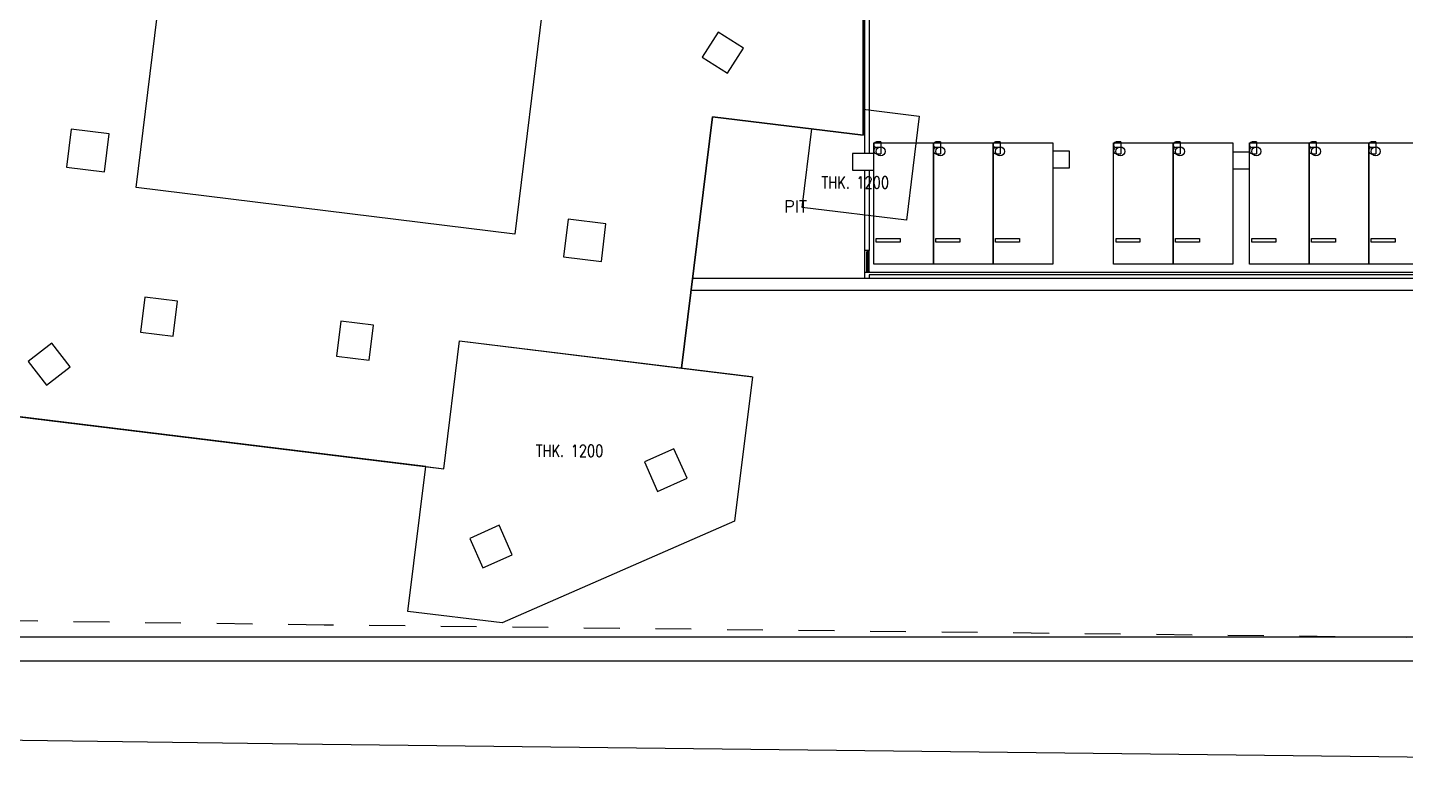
# Model space of a CAD drawing. Header units: millimetres. Extents: x -7575 to 416376, y 91125 to 341855.
# Drawn here: x 88826 to 146593, y 145198 to 176456 of the extents above; entities that cross this region are included whole.
import ezdxf
from ezdxf.enums import TextEntityAlignment as Align

# ---------------------------------------------------------------- set-up
doc = ezdxf.new("R2010")
doc.units = ezdxf.units.MM
doc.header["$LTSCALE"] = 600
doc.header["$MEASUREMENT"] = 0
doc.linetypes.add('HIDDEN', pattern=[2, 1, -1])
doc.layers.add('e-plan', color=9, linetype='CONTINUOUS')
doc.styles.add('GHS', font='romans.shx', dxfattribs={"width": 0.8, "bigfont": 'ghs.shx'})
doc.styles.add('kiahn', font='romans.shx', dxfattribs={"bigfont": 'cadhs.shx'})

msp = doc.modelspace()

# ---------------------------------------------------------------- linework, layer by layer
at = {"layer": 'e-plan'}
for p, q in [((93374.1, 169737.5), (95622.6, 188049.9)), ((111503.3, 186100), (109254.8, 167787.6)), ((124110, 179724.9), (124110, 171174.9)), ((123910, 179524.9), (123910, 171174.9)), ((123860.6, 171935.4), (123860.6, 178232.2)), ((123860.6, 178232.2), (123860.6, 173228.5)), ((123860.6, 173228.5), (123860.6, 171935.3)), ((123860.6, 173028.9), (126211.6, 172740.2)), ((126211.6, 172740.2), (125675.4, 168373)), ((116247.1, 162168.2), (117541.7, 172711.2)), ((117541.7, 172711.2), (116247.1, 162168.1)), ((117541.7, 172711.2), (117541.7, 172711.2)), ((117541.7, 172711.2), (117541.7, 172711.2)), ((117541.7, 172711.2), (117541.7, 172711.2)), ((117541.7, 172711.2), (123860.6, 171935.4)), ((123860.6, 171935.3), (117541.7, 172711.2)), ((121308.2, 168909.3), (121712.1, 172199.1)), ((124310, 166524.9), (124310, 171624.9)), ((124310, 171624.9), (126810, 171624.9)), ((126810, 166524.9), (126810, 171624.9)), ((126810, 171624.9), (129310, 171624.9)), ((126810, 171624.9), (126810, 166524.9)), ((129310, 171624.9), (129310, 166524.9)), ((129310, 166524.9), (129310, 171624.9)), ((129310, 171624.9), (131810, 171624.9)), ((131810, 171624.9), (131810, 166524.9)), ((134360, 166524.9), (134360, 171624.9)), ((134360, 171624.9), (136860, 171624.9)), ((136860, 166524.9), (136860, 171624.9)), ((136860, 171624.9), (139360, 171624.9)), ((136860, 171624.9), (136860, 166524.9)), ((139360, 171624.9), (139360, 166524.9)), ((140060, 166524.9), (140060, 171624.9)), ((140060, 171624.9), (142560, 171624.9)), ((142560, 171624.9), (142560, 166524.9)), ((142560, 166524.9), (142560, 171624.9)), ((142560, 171624.9), (145060, 171624.9)), ((145060, 171624.9), (145060, 166524.9)), ((145060, 166524.9), (145060, 171624.9)), ((145060, 171624.9), (147560, 171624.9)), ((123910, 170474.9), (123910, 167094.9)), ((124110, 170474.9), (124110, 167094.9)), ((109254.8, 167787.6), (93374.1, 169737.5)), ((125675.4, 168373), (121308.2, 168909.3)), ((124410, 167449.9), (124410, 167599.9)), ((124410, 167599.9), (125410, 167599.9)), ((125410, 167599.9), (125410, 167449.9)), ((126910, 167449.9), (126910, 167599.9)), ((126910, 167599.9), (127910, 167599.9)), ((127910, 167599.9), (127910, 167449.9)), ((129410, 167449.9), (129410, 167599.9)), ((129410, 167599.9), (130410, 167599.9)), ((130410, 167599.9), (130410, 167449.9)), ((134460, 167449.9), (134460, 167599.9)), ((134460, 167599.9), (135460, 167599.9)), ((135460, 167599.9), (135460, 167449.9)), ((136960, 167449.9), (136960, 167599.9)), ((136960, 167599.9), (137960, 167599.9)), ((137960, 167599.9), (137960, 167449.9)), ((140160, 167449.9), (140160, 167599.9)), ((140160, 167599.9), (141160, 167599.9)), ((141160, 167599.9), (141160, 167449.9)), ((142660, 167449.9), (142660, 167599.9)), ((142660, 167599.9), (143660, 167599.9)), ((143660, 167599.9), (143660, 167449.9)), ((145160, 167449.9), (145160, 167599.9)), ((145160, 167599.9), (146160, 167599.9)), ((146160, 167599.9), (146160, 167449.9)), ((123910, 167094.9), (123910, 166174.9)), ((123910, 167094.9), (123910, 166174.9)), ((123910, 167094.9), (123910, 167094.9)), ((124110, 167094.9), (123910, 167094.9)), ((124110, 167084.9), (124010, 167084.9)), ((124010, 167084.9), (124010, 167049.9)), ((124010, 167049.9), (124010, 167034.9)), ((124010, 166234.9), (124010, 167034.9)), ((124010, 167034.9), (124060, 167034.9)), ((124060, 167034.9), (124060, 167049.9)), ((124060, 167049.9), (124110, 167049.9)), ((124060, 166234.9), (124060, 167034.9)), ((124110, 167049.9), (124110, 167084.9)), ((124110, 166219.9), (124110, 167049.9)), ((125410, 167449.9), (124410, 167449.9)), ((127910, 167449.9), (126910, 167449.9)), ((130410, 167449.9), (129410, 167449.9)), ((135460, 167449.9), (134460, 167449.9)), ((137960, 167449.9), (136960, 167449.9)), ((141160, 167449.9), (140160, 167449.9)), ((143660, 167449.9), (142660, 167449.9)), ((146160, 167449.9), (145160, 167449.9)), ((126810, 166524.9), (124310, 166524.9)), ((129310, 166524.9), (126810, 166524.9)), ((131810, 166524.9), (129310, 166524.9)), ((136860, 166524.9), (134360, 166524.9)), ((139360, 166524.9), (136860, 166524.9)), ((142560, 166524.9), (140060, 166524.9)), ((145060, 166524.9), (142560, 166524.9)), ((147560, 166524.9), (145060, 166524.9)), ((187960.1, 165924.9), (116708.4, 165924.9)), ((123910, 166174.9), (123910, 165924.9)), ((124110, 166174.9), (123910, 166174.9)), ((124010, 166219.9), (124010, 166234.9)), ((124010, 166234.9), (124060, 166234.9)), ((124010, 166184.9), (124010, 166219.9)), ((124110, 166184.9), (124010, 166184.9)), ((124060, 166234.9), (124060, 166219.9)), ((124060, 166219.9), (124110, 166219.9)), ((124110, 166219.9), (124110, 166184.9)), ((188010.1, 166174.9), (124110, 166174.9)), ((124110, 166074.9), (124110, 165924.9)), ((188110.1, 166074.9), (124110, 166074.9)), ((187460.1, 165424.9), (116647, 165424.9)), ((106282.3, 157938.4), (106942, 163310.7)), ((106282.4, 157938.4), (106942, 163310.7)), ((106282.4, 157938.4), (106942, 163310.7)), ((106942, 163310.7), (119183, 161807.6)), ((106942, 163310.7), (119213.3, 161803.9)), ((106942, 163310.7), (116247.1, 162168.2)), ((116247.1, 162168.1), (119213.3, 161803.9)), ((119213.3, 161803.9), (118468.4, 155737.1)), ((119213.3, 161803.9), (118468.4, 155737.1)), ((81468.7, 160985.2), (106282.4, 157938.4)), ((105518.5, 158032.2), (88296.3, 160146.9)), ((104772.5, 151956.5), (105518.5, 158032.2)), ((104772.5, 151956.5), (105518.5, 158032.2)), ((105518.5, 158032.2), (106282.4, 157938.4)), ((118468.4, 155737.1), (108723.9, 151471.4)), ((118468.4, 155737.1), (108723.9, 151471.4)), ((108723.9, 151471.4), (104772.5, 151956.5)), ((108723.9, 151471.4), (104772.5, 151956.5)), ((71341.3, 146772.8), (101195.9, 146384.4)), ((101195.9, 146384.4), (203986.6, 145197.9))]:
    msp.add_line(p, q, dxfattribs=at)
at = {"layer": 'e-plan', "ltscale": 0.5}
for p, q in [((117785.5, 176264.6), (117113.9, 175210.4)), ((118839.8, 175593), (117785.5, 176264.6)), ((117113.9, 175210.4), (118168.2, 174538.8)), ((118168.2, 174538.8), (118839.8, 175593)), ((90652.4, 172187.4), (90457.4, 170599.4)), ((92240.5, 171992.4), (90652.4, 172187.4)), ((92045.5, 170404.4), (92240.5, 171992.4)), ((90457.4, 170599.4), (92045.5, 170404.4)), ((111488.6, 168420.1), (111293.6, 166832)), ((113076.7, 168225.1), (111488.6, 168420.1)), ((112881.7, 166637), (113076.7, 168225.1)), ((111293.6, 166832), (112881.7, 166637)), ((93736.4, 165139.1), (93556, 163670.1)), ((95106.1, 164970.9), (93736.4, 165139.1)), ((94925.7, 163501.9), (95106.1, 164970.9)), ((101954.7, 164130), (101774.3, 162661)), ((103324.4, 163961.8), (101954.7, 164130)), ((93556, 163670.1), (94925.7, 163501.9)), ((103144, 162492.8), (103324.4, 163961.8)), ((89837.3, 163206.8), (88852.2, 162437.3)), ((90606.8, 162221.8), (89837.3, 163206.8)), ((88852.2, 162437.3), (89621.8, 161452.2)), ((101774.3, 162661), (103144, 162492.8)), ((89621.8, 161452.2), (90606.8, 162221.8)), ((115925.8, 158776.8), (114692.5, 158227.7)), ((116474.9, 157543.5), (115925.8, 158776.8)), ((114692.5, 158227.7), (115241.6, 156994.4)), ((115241.6, 156994.4), (116474.9, 157543.5)), ((108597.1, 155568.6), (107363.8, 155019.5)), ((109146.2, 154335.3), (108597.1, 155568.6)), ((107363.8, 155019.5), (107912.9, 153786.2)), ((107912.9, 153786.2), (109146.2, 154335.3)), ((193810, 150874.9), (77010, 150874.9)), ((192810, 149874.9), (76010, 149874.9))]:
    msp.add_line(p, q, dxfattribs=at)
at = {"layer": 'e-plan', "linetype": 'HIDDEN', "ltscale": 2.5}
for p, q in [((101257.3, 151384), (71947.8, 151765.3)), ((152648.9, 150790.8), (101257.3, 151384))]:
    msp.add_line(p, q, dxfattribs=at)
at = {"layer": 'e-plan'}
for points in [[(124310, 171174.9), (123410, 171174.9), (123410, 170474.9), (124310, 170474.9), (124310, 171174.9)], [(132510, 171274.9), (131810, 171274.9), (131810, 170574.9), (132510, 170574.9), (132510, 171274.9)], [(140060, 171224.9), (139360, 171224.9), (139360, 170524.9), (140060, 170524.9), (140060, 171224.9)]]:
    msp.add_lwpolyline(points, dxfattribs=at)
for centre in [(124591.6, 171259.6), (127091.6, 171259.6), (129591.6, 171259.6), (134641.6, 171259.6), (137141.6, 171259.6), (140341.6, 171259.6), (142841.6, 171259.6), (145341.6, 171259.6)]:
    msp.add_circle(centre, 189.2, dxfattribs=at)

# ---------------------------------------------------------------- texts
at = {"layer": 'e-plan', "style": 'kiahn', "text_generation_flag": 4}
for p in [(124690.7, 171158.2), (127190.7, 171158.2), (129690.7, 171158.2), (134740.7, 171158.2), (137240.7, 171158.2), (140440.7, 171158.2), (142940.7, 171158.2), (145440.7, 171158.2)]:
    msp.add_text('B', height=500, rotation=180, dxfattribs=at).set_placement(p)
at = {"layer": 'e-plan', "style": 'GHS', "width": 0.8}
for p in [(122115.6, 169706.3), (110136.8, 158444.2)]:
    msp.add_text('THK. 1200', height=500, dxfattribs=at).set_placement(p)
at = {"layer": 'e-plan', "style": 'kiahn'}
msp.add_text('PIT', height=500, dxfattribs=at).set_placement((121508.4, 168697.4), align=Align.RIGHT)

doc.saveas('drawing.dxf')
